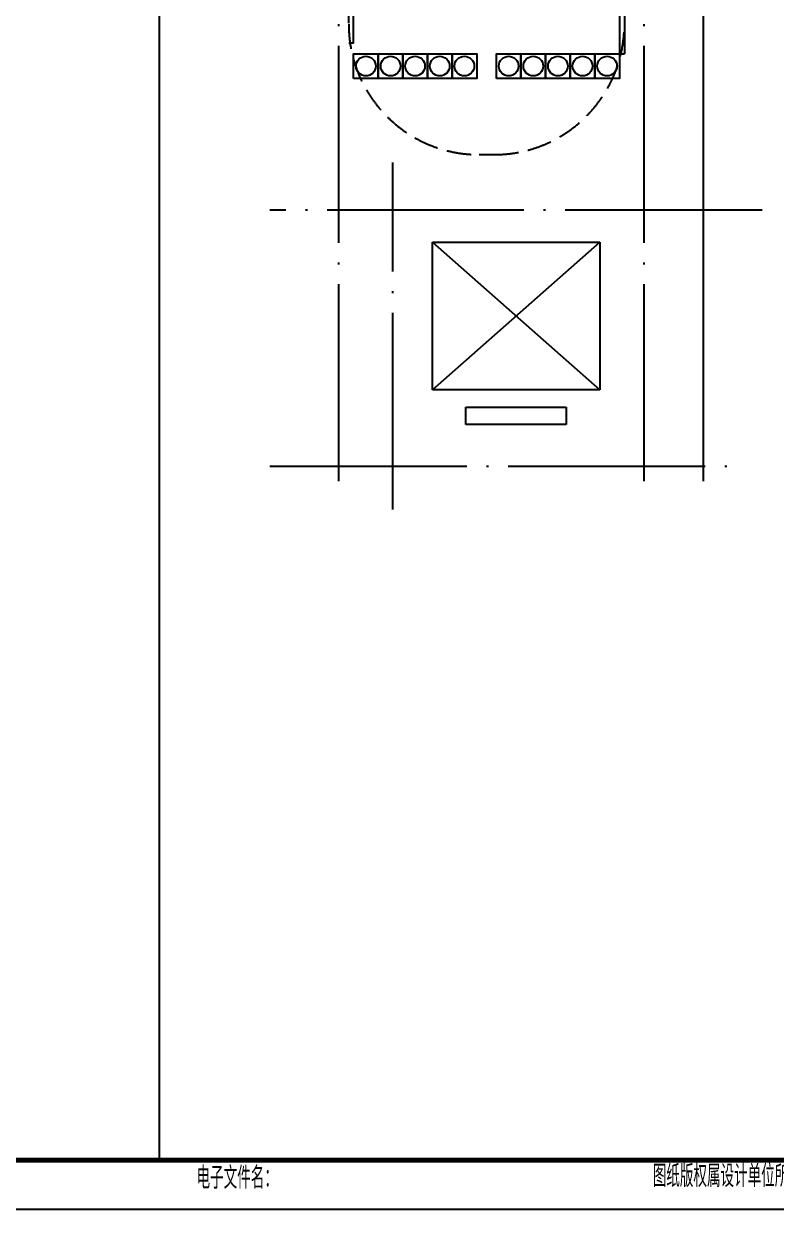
# Model space of a CAD drawing. Extents: x -1041549 to 749950, y -354245 to 17554.
# Drawn here: x -804460 to -796817, y -242952 to -230909 of the extents above; entities that cross this region are included whole.
import ezdxf

# ---------------------------------------------------------------- set-up
doc = ezdxf.new("R2010")
doc.units = 0
doc.header["$LTSCALE"] = 1000
doc.header["$MEASUREMENT"] = 0
doc.linetypes.add('DASH', pattern=[0.35, 0.25, -0.1])
doc.linetypes.add('DOTE', pattern=[2.42, 2, -0.2, 0.02, -0.2])
for name, color, linetype in [('14', 1, 'Continuous'), ('DOTE', 1, 'Continuous'), ('EVTR', 2, 'Continuous'), ('K+T', 252, 'Continuous'), ('PUB_TITLE', 4, 'Continuous'), ('楼梯大样$0$A_STAR_LIFT(电梯扶梯)', 1, 'Continuous')]:
    doc.layers.add(name, color=color, linetype=linetype)
doc.styles.add('hztxt', font='romand_pkpm', dxfattribs={"bigfont": 'gbcbig'})

# ---------------------------------------------------------------- blocks, each defined once
blk = doc.blocks.new('TUQ')
at = {"layer": '14', "style": 'hztxt', "width": 0.85}
for s, p in [('电子文件名：', (-24105, -584)), ('图纸版权属设计单位所有，未经许可，外人及外单位不得翻印复制作为其他工程之用。', (-14838, -548))]:
    blk.add_text(s, height=450, rotation=359.9997, dxfattribs=at).set_placement(p)
blk = doc.blocks.new('dhgmdghm')
at = {"layer": '楼梯大样$0$A_STAR_LIFT(电梯扶梯)'}
for points in [[(1368204, 5589), (1367954, 5589), (1367954, 5839), (1368204, 5839)], [(1368204, 5339), (1367954, 5339), (1367954, 5589), (1368204, 5589)], [(1368204, 5089), (1367954, 5089), (1367954, 5339), (1368204, 5339)], [(1368204, 4839), (1367954, 4839), (1367954, 5089), (1368204, 5089)], [(1368204, 4589), (1367954, 4589), (1367954, 4839), (1368204, 4839)]]:
    blk.add_lwpolyline(points, close=True, dxfattribs=at)
for centre in [(1368079, 5714), (1368079, 5464), (1368079, 5214), (1368079, 4964), (1368079, 4714)]:
    blk.add_circle(centre, 100, dxfattribs=at)

msp = doc.modelspace()

# ---------------------------------------------------------------- linework, layer by layer
at = {"color": 8}
msp.add_line((-803085.2, -222451.7), (-803085.2, -242451.7), dxfattribs=at)
at = {"color": 2}
for p, q in [((-801159.6, -231104.4), (-801109.6, -231104.4)), ((-798409.6, -231214.4), (-798359.6, -231214.4))]:
    msp.add_line(p, q, dxfattribs=at)
msp.add_lwpolyline([(-801959.6, -225804.4), (-798159.6, -225804.4, -0.4142136), (-797559.6, -226404.4), (-797559.6, -235554.4)], format="xyb")
for points in [[(-801159.6, -230904.4), (-801159.6, -226904.4), (-801059.6, -226904.4), (-801059.6, -226604.4), (-798559.6, -226604.4), (-798559.6, -226904.4), (-798359.6, -226904.4), (-798359.6, -230914.4), (-798359.6, -231214.4)], [(-801109.6, -231108.6), (-801109.6, -226954.4), (-801009.6, -226954.4), (-801009.6, -226654.4), (-798609.6, -226654.4), (-798609.6, -226954.4), (-798409.6, -226954.4), (-798409.6, -230914.4), (-798409.6, -231214.4)]]:
    msp.add_lwpolyline(points, dxfattribs=at)
at = {"layer": 'DOTE', "linetype": 'DOTE'}
for p, q in [((-801259.6, -235554.4), (-801259.6, -225504.4)), ((-798159.6, -235554.4), (-798159.6, -225504.4)), ((-800709.6, -235845.3), (-800709.6, -232319)), ((-796959.6, -232804.4), (-801959.6, -232804.4)), ((-801959.6, -235404.4), (-797259.6, -235404.4))]:
    msp.add_line(p, q, dxfattribs=at)
at = {"layer": 'EVTR'}
for p, q in [((-800309.6, -234629.4), (-800309.6, -233129.4)), ((-800309.6, -233129.4), (-798609.6, -233129.4)), ((-800309.6, -234629.4), (-798609.6, -233129.4)), ((-800309.6, -233129.4), (-798609.6, -234629.4)), ((-798609.6, -233129.4), (-798609.6, -234629.4)), ((-798609.6, -234629.4), (-800309.6, -234629.4)), ((-799969.6, -234979.4), (-799969.6, -234804.4)), ((-799969.6, -234804.4), (-798949.6, -234804.4)), ((-798949.6, -234804.4), (-798949.6, -234979.4)), ((-798949.6, -234979.4), (-799969.6, -234979.4))]:
    msp.add_line(p, q, dxfattribs=at)
at = {"layer": 'K+T', "linetype": 'DASH'}
msp.add_line((-799834.6, -232239.4), (-799684.6, -232239.4), dxfattribs=at)
for centre, start, end in [((-799834.6, -230914.4), 180, 270), ((-799684.6, -230914.4), 270, 0)]:
    msp.add_arc(centre, 1325, start, end, dxfattribs=at)
at = {"layer": 'PUB_TITLE'}
msp.add_lwpolyline([(-819852.2, -242951.7), (-790152.2, -242951.7), (-790152.2, -221951.7), (-819852.2, -221951.7)], close=True, dxfattribs=at)
at = {"layer": 'PUB_TITLE', "const_width": 50}
msp.add_lwpolyline([(-818602.2, -242451.7), (-790652.2, -242451.7), (-790652.2, -222451.7), (-818602.2, -222451.7)], close=True, dxfattribs=at)

# ---------------------------------------------------------------- block references
at = {"rotation": 270}
for p in [(-805698.7, 1136739.2), (-804248.7, 1136739.2)]:
    msp.add_blockref('dhgmdghm', p, dxfattribs=at)
at = {"layer": '14', "xscale": 0.5, "yscale": 0.5, "zscale": 0.5}
msp.add_blockref('TUQ', (-790652.2, -242451.7), dxfattribs=at)

doc.saveas('drawing.dxf')
